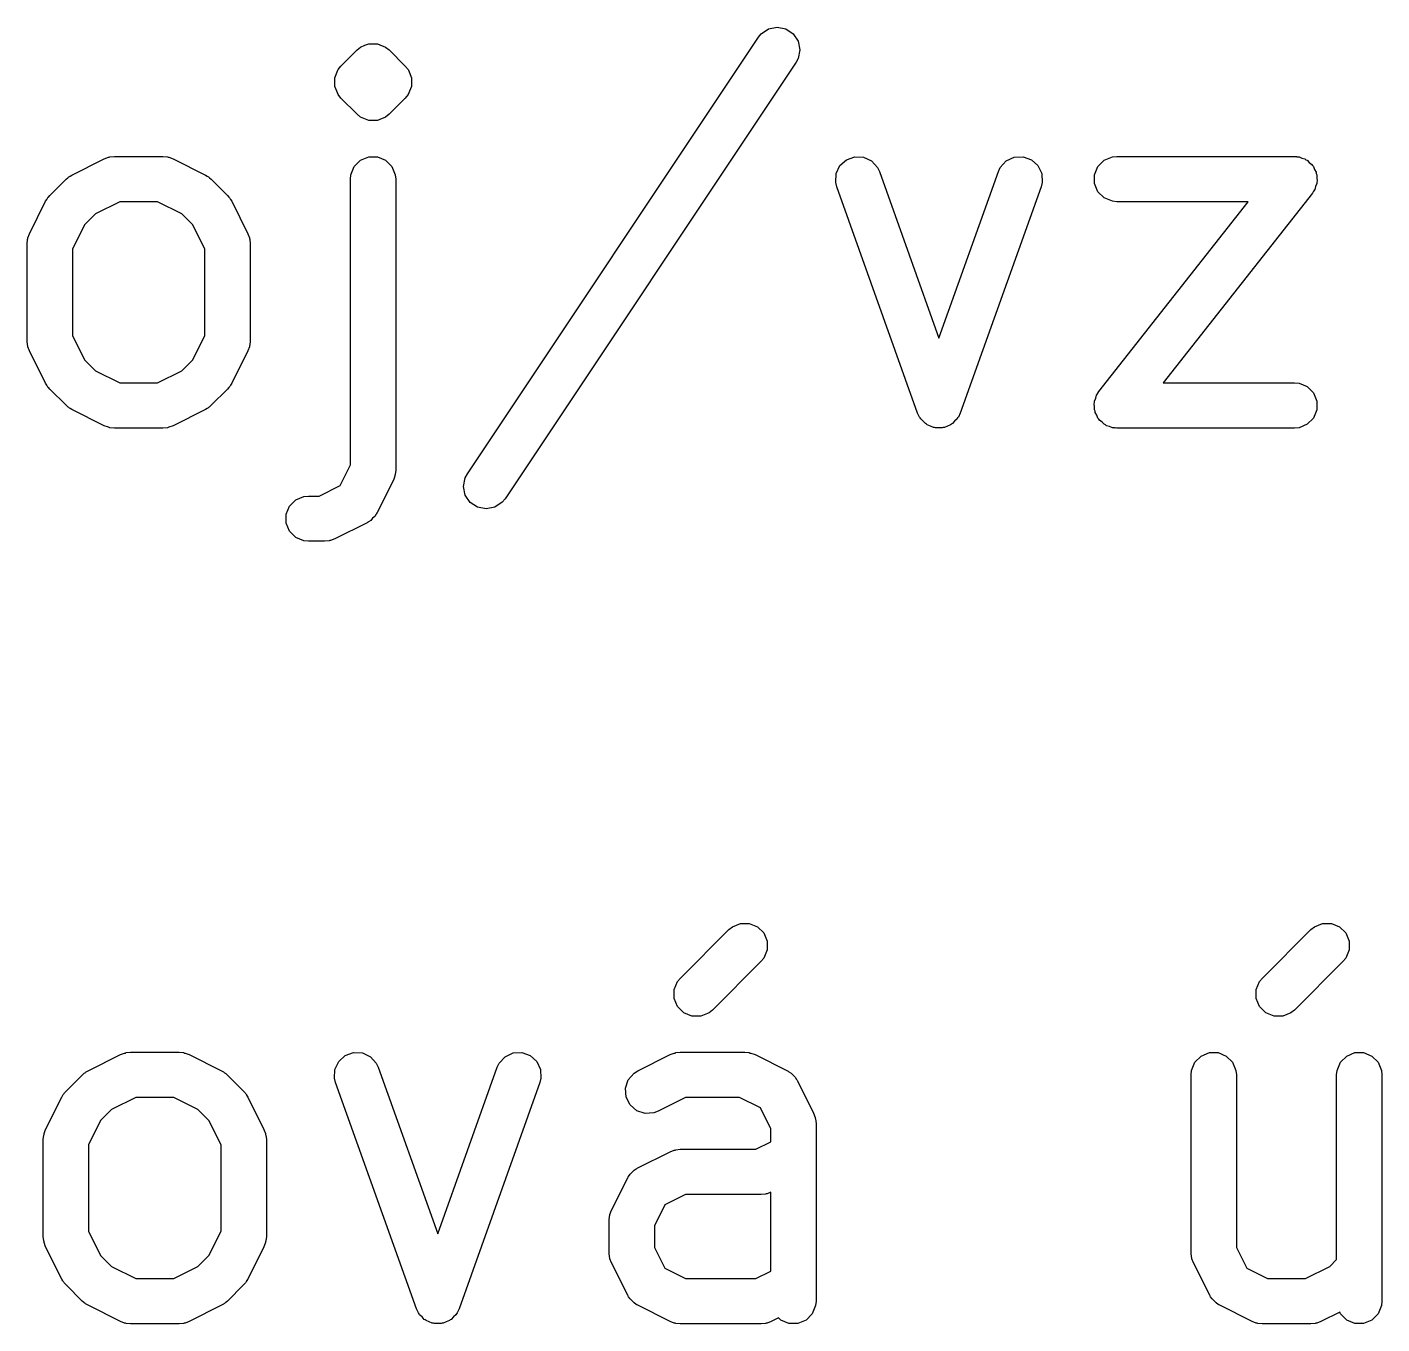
# Model space of a CAD drawing. Header units: inches. Extents: x -2.6 to 7.6, y 0.3 to 5.2.
# Drawn here: x 3.5848 to 3.8204, y 4.4488 to 4.6743 of the extents above; entities that cross this region are included whole.
import ezdxf

# ---------------------------------------------------------------- set-up
doc = ezdxf.new("R2010")
doc.units = ezdxf.units.IN
doc.header["$MEASUREMENT"] = 0
doc.layers.add('BLACK', color=250, linetype='CONTINUOUS')

msp = doc.modelspace()

# ---------------------------------------------------------------- linework, layer by layer
at = {"layer": 'BLACK', "linetype": 'CONTINUOUS'}
for p, q in [((3.71198, 4.67259), (3.71247, 4.67319)), ((3.71247, 4.67319), (3.71375, 4.67405)), ((3.71375, 4.67405), (3.71525, 4.67435)), ((3.71525, 4.67435), (3.71676, 4.67405)), ((3.71676, 4.67405), (3.71804, 4.6732)), ((3.71804, 4.6732), (3.71889, 4.67192)), ((3.64217, 4.67038), (3.64277, 4.67087)), ((3.64277, 4.67087), (3.64351, 4.67118)), ((3.64351, 4.67118), (3.64419, 4.67146)), ((3.64419, 4.67146), (3.64572, 4.67146)), ((3.64572, 4.67146), (3.64614, 4.67129)), ((3.64614, 4.67129), (3.64714, 4.67087)), ((3.64714, 4.67087), (3.64714, 4.67087)), ((3.64714, 4.67087), (3.64774, 4.67038)), ((3.66136, 4.59667), (3.71198, 4.67259)), ((3.71889, 4.67192), (3.7192, 4.67041)), ((3.63936, 4.66757), (3.64217, 4.67038)), ((3.64774, 4.67038), (3.65055, 4.66757)), ((3.7189, 4.66891), (3.71853, 4.66823)), ((3.7192, 4.67041), (3.7189, 4.66891)), ((3.63828, 4.66555), (3.63881, 4.66683)), ((3.63881, 4.66683), (3.63887, 4.66697)), ((3.63887, 4.66697), (3.63936, 4.66757)), ((3.65055, 4.66757), (3.65104, 4.66697)), ((3.65104, 4.66697), (3.65104, 4.66697)), ((3.65104, 4.66697), (3.6511, 4.66683)), ((3.6511, 4.66683), (3.65163, 4.66555)), ((3.71853, 4.66823), (3.66792, 4.5923)), ((3.63828, 4.66402), (3.63828, 4.66555)), ((3.63863, 4.66319), (3.63828, 4.66402)), ((3.65163, 4.66402), (3.65128, 4.66319)), ((3.65163, 4.66555), (3.65163, 4.66402)), ((3.63887, 4.6626), (3.63863, 4.66319)), ((3.63936, 4.662), (3.63887, 4.6626)), ((3.63887, 4.6626), (3.63887, 4.6626)), ((3.64217, 4.65919), (3.63936, 4.662)), ((3.65055, 4.662), (3.64774, 4.65919)), ((3.65104, 4.6626), (3.65055, 4.662)), ((3.65128, 4.66319), (3.65104, 4.6626)), ((3.64277, 4.6587), (3.64217, 4.65919)), ((3.64774, 4.65919), (3.64714, 4.6587)), ((3.64336, 4.65846), (3.64277, 4.6587)), ((3.64419, 4.65811), (3.64336, 4.65846)), ((3.64572, 4.65811), (3.64419, 4.65811)), ((3.64614, 4.65828), (3.64572, 4.65811)), ((3.64572, 4.65811), (3.64572, 4.65811)), ((3.64714, 4.6587), (3.64614, 4.65828)), ((3.59258, 4.64862), (3.5982, 4.65143)), ((3.5982, 4.65143), (3.59892, 4.65171)), ((3.59892, 4.65171), (3.59906, 4.65172)), ((3.59906, 4.65172), (3.59919, 4.65177)), ((3.59919, 4.65177), (3.59996, 4.65185)), ((3.59996, 4.65185), (3.6084, 4.65185)), ((3.6084, 4.65185), (3.60917, 4.65177)), ((3.60917, 4.65177), (3.6093, 4.65172)), ((3.6093, 4.65172), (3.60944, 4.65171)), ((3.60944, 4.65171), (3.61016, 4.65143)), ((3.61016, 4.65143), (3.61578, 4.64862)), ((3.64109, 4.64868), (3.64168, 4.6501)), ((3.64168, 4.6501), (3.64277, 4.65119)), ((3.64277, 4.65119), (3.64419, 4.65177)), ((3.64419, 4.65177), (3.64572, 4.65177)), ((3.64572, 4.65177), (3.64714, 4.65119)), ((3.64714, 4.65119), (3.64823, 4.6501)), ((3.64823, 4.6501), (3.64882, 4.64868)), ((3.7255, 4.64887), (3.72616, 4.65026)), ((3.72616, 4.65026), (3.7273, 4.65129)), ((3.7273, 4.65129), (3.72874, 4.65181)), ((3.72874, 4.65181), (3.73028, 4.65173)), ((3.73028, 4.65173), (3.73167, 4.65107)), ((3.73167, 4.65107), (3.7327, 4.64993)), ((3.7327, 4.64993), (3.73303, 4.64924)), ((3.75373, 4.64924), (3.75406, 4.64993)), ((3.75406, 4.64993), (3.75509, 4.65107)), ((3.75509, 4.65107), (3.75648, 4.65173)), ((3.75648, 4.65173), (3.75802, 4.65181)), ((3.75802, 4.65181), (3.75946, 4.65129)), ((3.75946, 4.65129), (3.7606, 4.65026)), ((3.7606, 4.65026), (3.76126, 4.64887)), ((3.77045, 4.64868), (3.77104, 4.6501)), ((3.77104, 4.6501), (3.77213, 4.65119)), ((3.77213, 4.65119), (3.77355, 4.65177)), ((3.77355, 4.65177), (3.77431, 4.65185)), ((3.77431, 4.65185), (3.80525, 4.65185)), ((3.80525, 4.65185), (3.80547, 4.65183)), ((3.80547, 4.65183), (3.80555, 4.65184)), ((3.80555, 4.65184), (3.80565, 4.65181)), ((3.80565, 4.65181), (3.80602, 4.65177)), ((3.80602, 4.65177), (3.80651, 4.65157)), ((3.80651, 4.65157), (3.80703, 4.65142)), ((3.80703, 4.65142), (3.80722, 4.65128)), ((3.80722, 4.65128), (3.80744, 4.65119)), ((3.80744, 4.65119), (3.80781, 4.65081)), ((3.80781, 4.65081), (3.80824, 4.65047)), ((3.80824, 4.65047), (3.80835, 4.65027)), ((3.80835, 4.65027), (3.80852, 4.6501)), ((3.80852, 4.6501), (3.80873, 4.6496)), ((3.80873, 4.6496), (3.80899, 4.64913)), ((3.58874, 4.64507), (3.59155, 4.64788)), ((3.59155, 4.64788), (3.59185, 4.64813)), ((3.59185, 4.64813), (3.59192, 4.64821)), ((3.59192, 4.64821), (3.59204, 4.64828)), ((3.59204, 4.64828), (3.59215, 4.64837)), ((3.59215, 4.64837), (3.59225, 4.64841)), ((3.59225, 4.64841), (3.59258, 4.64862)), ((3.61578, 4.64862), (3.61611, 4.64841)), ((3.61611, 4.64841), (3.61621, 4.64837)), ((3.61621, 4.64837), (3.61632, 4.64828)), ((3.61632, 4.64828), (3.61644, 4.64821)), ((3.61644, 4.64821), (3.6165, 4.64813)), ((3.6165, 4.64813), (3.61681, 4.64788)), ((3.61681, 4.64788), (3.61962, 4.64507)), ((3.64102, 4.64791), (3.64109, 4.64868)), ((3.64102, 4.59822), (3.64102, 4.64791)), ((3.64882, 4.64868), (3.64889, 4.64791)), ((3.64889, 4.64791), (3.64889, 4.59729)), ((3.72542, 4.64734), (3.7255, 4.64887)), ((3.72561, 4.64659), (3.72542, 4.64734)), ((3.73303, 4.64924), (3.74338, 4.62025)), ((3.74338, 4.62025), (3.75373, 4.64924)), ((3.76134, 4.64734), (3.76115, 4.64659)), ((3.76126, 4.64887), (3.76134, 4.64734)), ((3.77045, 4.64714), (3.77045, 4.64868)), ((3.80899, 4.64913), (3.80902, 4.6489)), ((3.80902, 4.6489), (3.80911, 4.64868)), ((3.80911, 4.64868), (3.80911, 4.64814)), ((3.80911, 4.64814), (3.80917, 4.64761)), ((3.80917, 4.64761), (3.80911, 4.64738)), ((3.80911, 4.64738), (3.80911, 4.64714)), ((3.58849, 4.64477), (3.58874, 4.64507)), ((3.61962, 4.64507), (3.61987, 4.64477)), ((3.73967, 4.60722), (3.72561, 4.64659)), ((3.76115, 4.64659), (3.74709, 4.60722)), ((3.77104, 4.64572), (3.77045, 4.64714)), ((3.77213, 4.64464), (3.77104, 4.64572)), ((3.80834, 4.64548), (3.78241, 4.61248)), ((3.80846, 4.64567), (3.80834, 4.64548)), ((3.80852, 4.64572), (3.80846, 4.64567)), ((3.80856, 4.64582), (3.80852, 4.64572)), ((3.80876, 4.64613), (3.80856, 4.64582)), ((3.8089, 4.64665), (3.80876, 4.64613)), ((3.80911, 4.64714), (3.8089, 4.64665)), ((3.58519, 4.63842), (3.588, 4.64405)), ((3.588, 4.64405), (3.58821, 4.64438)), ((3.58821, 4.64438), (3.58825, 4.64448)), ((3.58825, 4.64448), (3.58834, 4.64458)), ((3.58834, 4.64458), (3.58841, 4.6447)), ((3.58841, 4.6447), (3.58849, 4.64477)), ((3.60089, 4.64398), (3.59667, 4.64186)), ((3.60747, 4.64398), (3.60089, 4.64398)), ((3.61169, 4.64186), (3.60747, 4.64398)), ((3.61987, 4.64477), (3.61994, 4.6447)), ((3.61994, 4.6447), (3.62002, 4.64458)), ((3.62002, 4.64458), (3.62011, 4.64448)), ((3.62011, 4.64448), (3.62015, 4.64438)), ((3.62015, 4.64438), (3.62036, 4.64405)), ((3.62036, 4.64405), (3.62317, 4.63842)), ((3.77122, 4.61097), (3.79715, 4.64398)), ((3.77355, 4.64405), (3.77213, 4.64464)), ((3.77431, 4.64398), (3.77355, 4.64405)), ((3.79715, 4.64398), (3.77431, 4.64398)), ((3.59667, 4.64186), (3.59476, 4.63996)), ((3.6136, 4.63996), (3.61169, 4.64186)), ((3.58492, 4.6377), (3.58519, 4.63842)), ((3.59476, 4.63996), (3.59265, 4.63573)), ((3.61571, 4.63573), (3.6136, 4.63996)), ((3.62317, 4.63842), (3.62344, 4.6377)), ((3.58478, 4.63666), (3.58485, 4.63743)), ((3.58478, 4.61979), (3.58478, 4.63666)), ((3.58485, 4.63743), (3.58491, 4.63756)), ((3.58491, 4.63756), (3.58492, 4.6377)), ((3.59265, 4.63573), (3.59265, 4.62072)), ((3.61571, 4.62072), (3.61571, 4.63573)), ((3.62344, 4.6377), (3.62345, 4.63756)), ((3.62345, 4.63756), (3.62351, 4.63743)), ((3.62351, 4.63743), (3.62358, 4.63666)), ((3.62358, 4.63666), (3.62358, 4.61979)), ((3.58485, 4.61902), (3.58478, 4.61979)), ((3.58491, 4.61889), (3.58485, 4.61902)), ((3.59265, 4.62072), (3.59476, 4.6165)), ((3.6136, 4.6165), (3.61571, 4.62072)), ((3.62351, 4.61902), (3.62345, 4.61889)), ((3.62358, 4.61979), (3.62351, 4.61902)), ((3.58492, 4.61875), (3.58491, 4.61889)), ((3.58519, 4.61803), (3.58492, 4.61875)), ((3.588, 4.61241), (3.58519, 4.61803)), ((3.62317, 4.61803), (3.62036, 4.61241)), ((3.62344, 4.61875), (3.62317, 4.61803)), ((3.62345, 4.61889), (3.62344, 4.61875)), ((3.59476, 4.6165), (3.59667, 4.61459)), ((3.59667, 4.61459), (3.60089, 4.61248)), ((3.60747, 4.61248), (3.61169, 4.61459)), ((3.61169, 4.61459), (3.6136, 4.6165)), ((3.58821, 4.61208), (3.588, 4.61241)), ((3.58825, 4.61198), (3.58821, 4.61208)), ((3.58834, 4.61187), (3.58825, 4.61198)), ((3.58841, 4.61175), (3.58834, 4.61187)), ((3.60089, 4.61248), (3.60747, 4.61248)), ((3.62002, 4.61187), (3.61994, 4.61175)), ((3.62011, 4.61198), (3.62002, 4.61187)), ((3.62015, 4.61208), (3.62011, 4.61198)), ((3.62036, 4.61241), (3.62015, 4.61208)), ((3.78241, 4.61248), (3.80525, 4.61248)), ((3.80525, 4.61248), (3.80602, 4.6124)), ((3.80602, 4.6124), (3.80744, 4.61182)), ((3.58849, 4.61168), (3.58841, 4.61175)), ((3.58874, 4.61138), (3.58849, 4.61168)), ((3.59155, 4.60857), (3.58874, 4.61138)), ((3.61962, 4.61138), (3.61681, 4.60857)), ((3.61987, 4.61168), (3.61962, 4.61138)), ((3.61994, 4.61175), (3.61987, 4.61168)), ((3.77045, 4.60931), (3.77066, 4.60981)), ((3.77066, 4.60981), (3.7708, 4.61032)), ((3.7708, 4.61032), (3.771, 4.61063)), ((3.771, 4.61063), (3.77104, 4.61073)), ((3.77104, 4.61073), (3.7711, 4.61079)), ((3.7711, 4.61079), (3.77122, 4.61097)), ((3.80744, 4.61182), (3.80852, 4.61073)), ((3.80852, 4.61073), (3.80911, 4.60931)), ((3.59185, 4.60832), (3.59155, 4.60857)), ((3.59192, 4.60824), (3.59185, 4.60832)), ((3.59204, 4.60817), (3.59192, 4.60824)), ((3.59215, 4.60808), (3.59204, 4.60817)), ((3.59225, 4.60804), (3.59215, 4.60808)), ((3.59258, 4.60783), (3.59225, 4.60804)), ((3.5982, 4.60502), (3.59258, 4.60783)), ((3.61578, 4.60783), (3.61016, 4.60502)), ((3.61611, 4.60804), (3.61578, 4.60783)), ((3.61621, 4.60808), (3.61611, 4.60804)), ((3.61632, 4.60817), (3.61621, 4.60808)), ((3.61644, 4.60824), (3.61632, 4.60817)), ((3.6165, 4.60832), (3.61644, 4.60824)), ((3.61681, 4.60857), (3.6165, 4.60832)), ((3.74, 4.60652), (3.73967, 4.60722)), ((3.74709, 4.60722), (3.74676, 4.60652)), ((3.77039, 4.60884), (3.77045, 4.60907)), ((3.77045, 4.60831), (3.77039, 4.60884)), ((3.77045, 4.60907), (3.77045, 4.60931)), ((3.77045, 4.60777), (3.77045, 4.60831)), ((3.77054, 4.60756), (3.77045, 4.60777)), ((3.77057, 4.60732), (3.77054, 4.60756)), ((3.77084, 4.60685), (3.77057, 4.60732)), ((3.80911, 4.60777), (3.80852, 4.60635)), ((3.80911, 4.60931), (3.80911, 4.60777)), ((3.59892, 4.60475), (3.5982, 4.60502)), ((3.61016, 4.60502), (3.60944, 4.60475)), ((3.74014, 4.60637), (3.74, 4.60652)), ((3.74022, 4.6062), (3.74014, 4.60637)), ((3.74065, 4.60581), (3.74022, 4.6062)), ((3.74103, 4.60538), (3.74065, 4.60581)), ((3.74121, 4.6053), (3.74103, 4.60538)), ((3.74136, 4.60516), (3.74121, 4.6053)), ((3.7419, 4.60497), (3.74136, 4.60516)), ((3.74242, 4.60472), (3.7419, 4.60497)), ((3.74486, 4.60497), (3.74434, 4.60472)), ((3.7454, 4.60516), (3.74486, 4.60497)), ((3.74555, 4.6053), (3.7454, 4.60516)), ((3.74573, 4.60538), (3.74555, 4.6053)), ((3.74611, 4.60581), (3.74573, 4.60538)), ((3.74654, 4.6062), (3.74611, 4.60581)), ((3.74663, 4.60637), (3.74654, 4.6062)), ((3.74676, 4.60652), (3.74663, 4.60637)), ((3.77104, 4.60635), (3.77084, 4.60685)), ((3.77121, 4.60619), (3.77104, 4.60635)), ((3.77132, 4.60598), (3.77121, 4.60619)), ((3.77175, 4.60565), (3.77132, 4.60598)), ((3.77213, 4.60527), (3.77175, 4.60565)), ((3.77235, 4.60518), (3.77213, 4.60527)), ((3.77253, 4.60503), (3.77235, 4.60518)), ((3.77305, 4.60489), (3.77253, 4.60503)), ((3.77355, 4.60468), (3.77305, 4.60489)), ((3.80744, 4.60527), (3.80602, 4.60468)), ((3.80852, 4.60635), (3.80744, 4.60527)), ((3.59906, 4.60473), (3.59892, 4.60475)), ((3.59919, 4.60468), (3.59906, 4.60473)), ((3.59996, 4.60461), (3.59919, 4.60468)), ((3.6084, 4.60461), (3.59996, 4.60461)), ((3.60917, 4.60468), (3.6084, 4.60461)), ((3.6093, 4.60473), (3.60917, 4.60468)), ((3.60944, 4.60475), (3.6093, 4.60473)), ((3.74262, 4.60471), (3.74242, 4.60472)), ((3.74281, 4.60465), (3.74262, 4.60471)), ((3.74338, 4.60468), (3.74281, 4.60465)), ((3.74396, 4.60465), (3.74338, 4.60468)), ((3.74414, 4.60471), (3.74396, 4.60465)), ((3.74434, 4.60472), (3.74414, 4.60471)), ((3.77391, 4.60464), (3.77355, 4.60468)), ((3.77401, 4.60462), (3.77391, 4.60464)), ((3.77409, 4.60463), (3.77401, 4.60462)), ((3.77431, 4.60461), (3.77409, 4.60463)), ((3.80525, 4.60461), (3.77431, 4.60461)), ((3.80602, 4.60468), (3.80525, 4.60461)), ((3.63921, 4.5946), (3.64102, 4.59822)), ((3.64848, 4.59553), (3.64566, 4.58991)), ((3.64875, 4.59625), (3.64848, 4.59553)), ((3.64876, 4.59639), (3.64875, 4.59625)), ((3.64882, 4.59653), (3.64876, 4.59639)), ((3.64889, 4.59729), (3.64882, 4.59653)), ((3.6607, 4.59448), (3.661, 4.59598)), ((3.661, 4.59598), (3.66136, 4.59667)), ((3.63559, 4.59279), (3.63921, 4.5946)), ((3.661, 4.59297), (3.6607, 4.59448)), ((3.62985, 4.58963), (3.63043, 4.59104)), ((3.63043, 4.59104), (3.63152, 4.59213)), ((3.63152, 4.59213), (3.63294, 4.59272)), ((3.63294, 4.59272), (3.63371, 4.59279)), ((3.63371, 4.59279), (3.63559, 4.59279)), ((3.66186, 4.59169), (3.661, 4.59297)), ((3.66314, 4.59084), (3.66186, 4.59169)), ((3.66464, 4.59054), (3.66314, 4.59084)), ((3.66615, 4.59085), (3.66464, 4.59054)), ((3.66743, 4.5917), (3.66615, 4.59085)), ((3.66792, 4.5923), (3.66743, 4.5917)), ((3.62985, 4.58809), (3.62985, 4.58963)), ((3.64417, 4.58831), (3.64409, 4.58825)), ((3.64456, 4.58856), (3.64417, 4.58831)), ((3.64488, 4.58893), (3.64456, 4.58856)), ((3.64525, 4.58926), (3.64488, 4.58893)), ((3.6455, 4.58964), (3.64525, 4.58926)), ((3.64556, 4.58972), (3.6455, 4.58964)), ((3.64558, 4.58978), (3.64556, 4.58972)), ((3.64566, 4.58991), (3.64558, 4.58978)), ((3.63043, 4.58667), (3.62985, 4.58809)), ((3.63152, 4.58558), (3.63043, 4.58667)), ((3.6439, 4.58815), (3.63828, 4.58534)), ((3.64403, 4.58823), (3.6439, 4.58815)), ((3.64409, 4.58825), (3.64403, 4.58823)), ((3.63294, 4.585), (3.63152, 4.58558)), ((3.63371, 4.58492), (3.63294, 4.585)), ((3.63652, 4.58492), (3.63371, 4.58492)), ((3.63729, 4.585), (3.63652, 4.58492)), ((3.63742, 4.58505), (3.63729, 4.585)), ((3.63756, 4.58506), (3.63742, 4.58505)), ((3.63828, 4.58534), (3.63756, 4.58506)), ((3.70685, 4.51741), (3.70745, 4.5179)), ((3.70745, 4.5179), (3.70887, 4.51848)), ((3.70887, 4.51848), (3.7104, 4.51848)), ((3.7104, 4.51848), (3.71182, 4.5179)), ((3.71182, 4.5179), (3.71291, 4.51681)), ((3.80809, 4.51741), (3.80868, 4.5179)), ((3.80868, 4.5179), (3.8101, 4.51848)), ((3.8101, 4.51848), (3.81164, 4.51848)), ((3.81164, 4.51848), (3.81306, 4.5179)), ((3.81306, 4.5179), (3.81415, 4.51681)), ((3.69841, 4.50897), (3.70685, 4.51741)), ((3.71291, 4.51681), (3.7135, 4.51539)), ((3.7135, 4.51539), (3.7135, 4.51385)), ((3.79965, 4.50897), (3.80809, 4.51741)), ((3.81415, 4.51681), (3.81473, 4.51539)), ((3.81473, 4.51539), (3.81473, 4.51385)), ((3.7135, 4.51385), (3.71291, 4.51243)), ((3.81473, 4.51385), (3.81415, 4.51243)), ((3.71242, 4.51184), (3.70398, 4.5034)), ((3.71291, 4.51243), (3.71242, 4.51184)), ((3.81366, 4.51184), (3.80522, 4.5034)), ((3.81415, 4.51243), (3.81366, 4.51184)), ((3.69734, 4.50695), (3.69792, 4.50837)), ((3.69792, 4.50837), (3.69841, 4.50897)), ((3.79857, 4.50695), (3.79916, 4.50837)), ((3.79916, 4.50837), (3.79965, 4.50897)), ((3.69734, 4.50542), (3.69734, 4.50695)), ((3.79857, 4.50542), (3.79857, 4.50695)), ((3.69792, 4.504), (3.69734, 4.50542)), ((3.69901, 4.50291), (3.69792, 4.504)), ((3.79916, 4.504), (3.79857, 4.50542)), ((3.80025, 4.50291), (3.79916, 4.504)), ((3.70043, 4.50232), (3.69901, 4.50291)), ((3.70197, 4.50232), (3.70043, 4.50232)), ((3.70339, 4.50291), (3.70197, 4.50232)), ((3.70398, 4.5034), (3.70339, 4.50291)), ((3.80167, 4.50232), (3.80025, 4.50291)), ((3.8032, 4.50232), (3.80167, 4.50232)), ((3.80462, 4.50291), (3.8032, 4.50232)), ((3.80522, 4.5034), (3.80462, 4.50291)), ((3.59539, 4.49283), (3.60101, 4.49565)), ((3.60101, 4.49565), (3.60173, 4.49592)), ((3.60173, 4.49592), (3.60187, 4.49593)), ((3.60187, 4.49593), (3.602, 4.49599)), ((3.602, 4.49599), (3.60277, 4.49606)), ((3.60277, 4.49606), (3.61121, 4.49606)), ((3.61121, 4.49606), (3.61198, 4.49599)), ((3.61198, 4.49599), (3.61211, 4.49593)), ((3.61211, 4.49593), (3.61225, 4.49592)), ((3.61225, 4.49592), (3.61297, 4.49565)), ((3.61297, 4.49565), (3.61859, 4.49283)), ((3.63832, 4.49308), (3.63898, 4.49447)), ((3.63898, 4.49447), (3.64012, 4.4955)), ((3.64012, 4.4955), (3.64157, 4.49602)), ((3.64157, 4.49602), (3.6431, 4.49594)), ((3.6431, 4.49594), (3.64449, 4.49529)), ((3.64449, 4.49529), (3.64552, 4.49415)), ((3.64552, 4.49415), (3.64585, 4.49345)), ((3.66656, 4.49345), (3.66689, 4.49415)), ((3.66689, 4.49415), (3.66792, 4.49529)), ((3.66792, 4.49529), (3.66931, 4.49594)), ((3.66931, 4.49594), (3.67084, 4.49602)), ((3.67084, 4.49602), (3.67229, 4.4955)), ((3.67229, 4.4955), (3.67343, 4.49447)), ((3.67343, 4.49447), (3.67408, 4.49308)), ((3.691, 4.49283), (3.69663, 4.49565)), ((3.69663, 4.49565), (3.69735, 4.49592)), ((3.69735, 4.49592), (3.69749, 4.49593)), ((3.69749, 4.49593), (3.69762, 4.49599)), ((3.69762, 4.49599), (3.69839, 4.49606)), ((3.69839, 4.49606), (3.70963, 4.49606)), ((3.70963, 4.49606), (3.7104, 4.49599)), ((3.7104, 4.49599), (3.71053, 4.49593)), ((3.71053, 4.49593), (3.71067, 4.49592)), ((3.71067, 4.49592), (3.7114, 4.49565)), ((3.7114, 4.49565), (3.71702, 4.49283)), ((3.78733, 4.49289), (3.78791, 4.49431)), ((3.78791, 4.49431), (3.789, 4.4954)), ((3.789, 4.4954), (3.79042, 4.49599)), ((3.79042, 4.49599), (3.79195, 4.49599)), ((3.79195, 4.49599), (3.79337, 4.4954)), ((3.79337, 4.4954), (3.79446, 4.49431)), ((3.79446, 4.49431), (3.79505, 4.49289)), ((3.81263, 4.49289), (3.81322, 4.49431)), ((3.81322, 4.49431), (3.81431, 4.4954)), ((3.81431, 4.4954), (3.81573, 4.49599)), ((3.81573, 4.49599), (3.81726, 4.49599)), ((3.81726, 4.49599), (3.81868, 4.4954)), ((3.81868, 4.4954), (3.81977, 4.49431)), ((3.81977, 4.49431), (3.82036, 4.49289)), ((3.59155, 4.48928), (3.59436, 4.4921)), ((3.59436, 4.4921), (3.59467, 4.49234)), ((3.59467, 4.49234), (3.59473, 4.49242)), ((3.59473, 4.49242), (3.59485, 4.4925)), ((3.59485, 4.4925), (3.59496, 4.49259)), ((3.59496, 4.49259), (3.59506, 4.49263)), ((3.59506, 4.49263), (3.59539, 4.49283)), ((3.61859, 4.49283), (3.61892, 4.49263)), ((3.61892, 4.49263), (3.61902, 4.49259)), ((3.61902, 4.49259), (3.61913, 4.4925)), ((3.61913, 4.4925), (3.61925, 4.49242)), ((3.61925, 4.49242), (3.61932, 4.49234)), ((3.61932, 4.49234), (3.61962, 4.4921)), ((3.61962, 4.4921), (3.62243, 4.48928)), ((3.63825, 4.49155), (3.63832, 4.49308)), ((3.64585, 4.49345), (3.6562, 4.46446)), ((3.6562, 4.46446), (3.66656, 4.49345)), ((3.67408, 4.49308), (3.67416, 4.49155)), ((3.68934, 4.49126), (3.69035, 4.49242)), ((3.69035, 4.49242), (3.691, 4.49283)), ((3.71702, 4.49283), (3.71715, 4.49275)), ((3.71715, 4.49275), (3.71721, 4.49273)), ((3.71721, 4.49273), (3.71728, 4.49267)), ((3.71728, 4.49267), (3.71767, 4.49242)), ((3.71767, 4.49242), (3.718, 4.49205)), ((3.718, 4.49205), (3.71837, 4.49173)), ((3.71837, 4.49173), (3.71861, 4.49134)), ((3.78725, 4.49212), (3.78733, 4.49289)), ((3.78725, 4.46119), (3.78725, 4.49212)), ((3.79505, 4.49289), (3.79512, 4.49212)), ((3.79512, 4.49212), (3.79512, 4.46212)), ((3.81256, 4.49212), (3.81263, 4.49289)), ((3.81256, 4.46001), (3.81256, 4.49212)), ((3.82036, 4.49289), (3.82043, 4.49212)), ((3.82043, 4.49212), (3.82043, 4.45275)), ((3.63844, 4.4908), (3.63825, 4.49155)), ((3.6525, 4.45143), (3.63844, 4.4908)), ((3.67397, 4.4908), (3.65991, 4.45143)), ((3.67416, 4.49155), (3.67397, 4.4908)), ((3.68886, 4.48981), (3.68934, 4.49126)), ((3.68896, 4.48827), (3.68886, 4.48981)), ((3.71861, 4.49134), (3.71868, 4.49126)), ((3.71868, 4.49126), (3.7187, 4.4912)), ((3.7187, 4.4912), (3.71878, 4.49107)), ((3.71878, 4.49107), (3.72159, 4.48545)), ((3.588, 4.48264), (3.59082, 4.48826)), ((3.59082, 4.48826), (3.59102, 4.48859)), ((3.59102, 4.48859), (3.59106, 4.48869)), ((3.59106, 4.48869), (3.59115, 4.4888)), ((3.59115, 4.4888), (3.59123, 4.48891)), ((3.59123, 4.48891), (3.5913, 4.48898)), ((3.5913, 4.48898), (3.59155, 4.48928)), ((3.6037, 4.48819), (3.59948, 4.48608)), ((3.61028, 4.48819), (3.6037, 4.48819)), ((3.6145, 4.48608), (3.61028, 4.48819)), ((3.62243, 4.48928), (3.62268, 4.48898)), ((3.62268, 4.48898), (3.62276, 4.48891)), ((3.62276, 4.48891), (3.62283, 4.4888)), ((3.62283, 4.4888), (3.62292, 4.48869)), ((3.62292, 4.48869), (3.62296, 4.48859)), ((3.62296, 4.48859), (3.62317, 4.48826)), ((3.62317, 4.48826), (3.62598, 4.48264)), ((3.68965, 4.4869), (3.68896, 4.48827)), ((3.69932, 4.48819), (3.69452, 4.48579)), ((3.70871, 4.48819), (3.69932, 4.48819)), ((3.71232, 4.48638), (3.70871, 4.48819)), ((3.59948, 4.48608), (3.59757, 4.48417)), ((3.61641, 4.48417), (3.6145, 4.48608)), ((3.69081, 4.48589), (3.68965, 4.4869)), ((3.69227, 4.48541), (3.69081, 4.48589)), ((3.6938, 4.48552), (3.69227, 4.48541)), ((3.69452, 4.48579), (3.6938, 4.48552)), ((3.71413, 4.48276), (3.71232, 4.48638)), ((3.72159, 4.48545), (3.72187, 4.48473)), ((3.72187, 4.48473), (3.72188, 4.48459)), ((3.72188, 4.48459), (3.72193, 4.48446)), ((3.58773, 4.48192), (3.588, 4.48264)), ((3.59757, 4.48417), (3.59546, 4.47995)), ((3.61852, 4.47995), (3.61641, 4.48417)), ((3.62598, 4.48264), (3.62626, 4.48192)), ((3.71413, 4.4805), (3.71413, 4.48276)), ((3.72193, 4.48446), (3.72201, 4.48369)), ((3.72201, 4.48369), (3.72201, 4.45275)), ((3.58759, 4.48088), (3.58766, 4.48164)), ((3.58759, 4.464), (3.58759, 4.48088)), ((3.58766, 4.48164), (3.58772, 4.48178)), ((3.58772, 4.48178), (3.58773, 4.48192)), ((3.59546, 4.47995), (3.59546, 4.46493)), ((3.61852, 4.46493), (3.61852, 4.47995)), ((3.62626, 4.48192), (3.62627, 4.48178)), ((3.62627, 4.48178), (3.62632, 4.48164)), ((3.62632, 4.48164), (3.6264, 4.48088)), ((3.6264, 4.48088), (3.6264, 4.464)), ((3.71152, 4.47919), (3.71413, 4.4805)), ((3.691, 4.47596), (3.69663, 4.47877)), ((3.69663, 4.47877), (3.69735, 4.47905)), ((3.69735, 4.47905), (3.69749, 4.47906)), ((3.69749, 4.47906), (3.69762, 4.47911)), ((3.69762, 4.47911), (3.69839, 4.47919)), ((3.69839, 4.47919), (3.71152, 4.47919)), ((3.68965, 4.47485), (3.69002, 4.47518)), ((3.69002, 4.47518), (3.69035, 4.47555)), ((3.69035, 4.47555), (3.69074, 4.47579)), ((3.69074, 4.47579), (3.69081, 4.47586)), ((3.69081, 4.47586), (3.69087, 4.47588)), ((3.69087, 4.47588), (3.691, 4.47596)), ((3.68643, 4.46858), (3.68924, 4.4742)), ((3.68924, 4.4742), (3.68932, 4.47433)), ((3.68932, 4.47433), (3.68934, 4.47439)), ((3.68934, 4.47439), (3.68941, 4.47447)), ((3.68941, 4.47447), (3.68965, 4.47485)), ((3.69932, 4.47131), (3.6957, 4.46951)), ((3.71245, 4.47131), (3.69932, 4.47131)), ((3.71321, 4.47139), (3.71245, 4.47131)), ((3.71335, 4.47144), (3.71321, 4.47139)), ((3.71349, 4.47145), (3.71335, 4.47144)), ((3.71413, 4.4717), (3.71349, 4.47145)), ((3.71413, 4.458), (3.71413, 4.4717)), ((3.68615, 4.46786), (3.68643, 4.46858)), ((3.6957, 4.46951), (3.69389, 4.46589)), ((3.68601, 4.46682), (3.68609, 4.46758)), ((3.68601, 4.46119), (3.68601, 4.46682)), ((3.68609, 4.46758), (3.68614, 4.46771)), ((3.68614, 4.46771), (3.68615, 4.46786)), ((3.69389, 4.46589), (3.69389, 4.46212)), ((3.58766, 4.46324), (3.58759, 4.464)), ((3.59546, 4.46493), (3.59757, 4.46071)), ((3.61641, 4.46071), (3.61852, 4.46493)), ((3.6264, 4.464), (3.62632, 4.46324)), ((3.58772, 4.4631), (3.58766, 4.46324)), ((3.58773, 4.46296), (3.58772, 4.4631)), ((3.588, 4.46224), (3.58773, 4.46296)), ((3.59082, 4.45662), (3.588, 4.46224)), ((3.62598, 4.46224), (3.62317, 4.45662)), ((3.62626, 4.46296), (3.62598, 4.46224)), ((3.62627, 4.4631), (3.62626, 4.46296)), ((3.62632, 4.46324), (3.62627, 4.4631)), ((3.68609, 4.46042), (3.68601, 4.46119)), ((3.69389, 4.46212), (3.6957, 4.4585)), ((3.78733, 4.46042), (3.78725, 4.46119)), ((3.79512, 4.46212), (3.79693, 4.4585)), ((3.59757, 4.46071), (3.59948, 4.4588)), ((3.59948, 4.4588), (3.6037, 4.45669)), ((3.61028, 4.45669), (3.6145, 4.4588)), ((3.6145, 4.4588), (3.61641, 4.46071)), ((3.68614, 4.46029), (3.68609, 4.46042)), ((3.68615, 4.46015), (3.68614, 4.46029)), ((3.68643, 4.45943), (3.68615, 4.46015)), ((3.68924, 4.45381), (3.68643, 4.45943)), ((3.78738, 4.46029), (3.78733, 4.46042)), ((3.78739, 4.46015), (3.78738, 4.46029)), ((3.78767, 4.45943), (3.78739, 4.46015)), ((3.79048, 4.45381), (3.78767, 4.45943)), ((3.80713, 4.45669), (3.81135, 4.4588)), ((3.81135, 4.4588), (3.81256, 4.46001)), ((3.59102, 4.45629), (3.59082, 4.45662)), ((3.6037, 4.45669), (3.61028, 4.45669)), ((3.62317, 4.45662), (3.62296, 4.45629)), ((3.6957, 4.4585), (3.69932, 4.45669)), ((3.69932, 4.45669), (3.71152, 4.45669)), ((3.71152, 4.45669), (3.71413, 4.458)), ((3.79693, 4.4585), (3.80055, 4.45669)), ((3.80055, 4.45669), (3.80713, 4.45669)), ((3.59106, 4.45619), (3.59102, 4.45629)), ((3.59115, 4.45608), (3.59106, 4.45619)), ((3.59123, 4.45597), (3.59115, 4.45608)), ((3.5913, 4.4559), (3.59123, 4.45597)), ((3.59155, 4.4556), (3.5913, 4.4559)), ((3.59436, 4.45278), (3.59155, 4.4556)), ((3.62243, 4.4556), (3.61962, 4.45278)), ((3.62268, 4.4559), (3.62243, 4.4556)), ((3.62276, 4.45597), (3.62268, 4.4559)), ((3.62283, 4.45608), (3.62276, 4.45597)), ((3.62292, 4.45619), (3.62283, 4.45608)), ((3.62296, 4.45629), (3.62292, 4.45619)), ((3.59467, 4.45254), (3.59436, 4.45278)), ((3.59473, 4.45246), (3.59467, 4.45254)), ((3.59485, 4.45238), (3.59473, 4.45246)), ((3.59496, 4.45229), (3.59485, 4.45238)), ((3.59506, 4.45225), (3.59496, 4.45229)), ((3.59539, 4.45205), (3.59506, 4.45225)), ((3.60101, 4.44923), (3.59539, 4.45205)), ((3.61859, 4.45205), (3.61297, 4.44923)), ((3.61893, 4.45225), (3.61859, 4.45205)), ((3.61902, 4.45229), (3.61893, 4.45225)), ((3.61913, 4.45238), (3.61902, 4.45229)), ((3.61925, 4.45246), (3.61913, 4.45238)), ((3.61932, 4.45254), (3.61925, 4.45246)), ((3.61962, 4.45278), (3.61932, 4.45254)), ((3.68932, 4.45368), (3.68924, 4.45381)), ((3.68934, 4.45362), (3.68932, 4.45368)), ((3.68941, 4.45354), (3.68934, 4.45362)), ((3.68965, 4.45315), (3.68941, 4.45354)), ((3.69002, 4.45283), (3.68965, 4.45315)), ((3.69035, 4.45246), (3.69002, 4.45283)), ((3.69074, 4.45221), (3.69035, 4.45246)), ((3.69081, 4.45215), (3.69074, 4.45221)), ((3.69087, 4.45213), (3.69081, 4.45215)), ((3.691, 4.45205), (3.69087, 4.45213)), ((3.69663, 4.44923), (3.691, 4.45205)), ((3.72193, 4.45199), (3.72134, 4.45057)), ((3.72201, 4.45275), (3.72193, 4.45199)), ((3.79056, 4.45368), (3.79048, 4.45381)), ((3.79058, 4.45362), (3.79056, 4.45368)), ((3.79064, 4.45354), (3.79058, 4.45362)), ((3.79089, 4.45315), (3.79064, 4.45354)), ((3.79126, 4.45283), (3.79089, 4.45315)), ((3.79159, 4.45246), (3.79126, 4.45283)), ((3.79197, 4.45221), (3.79159, 4.45246)), ((3.79205, 4.45215), (3.79197, 4.45221)), ((3.79211, 4.45213), (3.79205, 4.45215)), ((3.79224, 4.45205), (3.79211, 4.45213)), ((3.79786, 4.44923), (3.79224, 4.45205)), ((3.82036, 4.45199), (3.81977, 4.45057)), ((3.82043, 4.45275), (3.82036, 4.45199)), ((3.60173, 4.44896), (3.60101, 4.44923)), ((3.61297, 4.44923), (3.61225, 4.44896)), ((3.65283, 4.45073), (3.6525, 4.45143)), ((3.65296, 4.45059), (3.65283, 4.45073)), ((3.65304, 4.45041), (3.65296, 4.45059)), ((3.65347, 4.45002), (3.65304, 4.45041)), ((3.65386, 4.44959), (3.65347, 4.45002)), ((3.65404, 4.44951), (3.65386, 4.44959)), ((3.65418, 4.44938), (3.65404, 4.44951)), ((3.65472, 4.44918), (3.65418, 4.44938)), ((3.65823, 4.44938), (3.65768, 4.44918)), ((3.65837, 4.44951), (3.65823, 4.44938)), ((3.65855, 4.44959), (3.65837, 4.44951)), ((3.65894, 4.45002), (3.65855, 4.44959)), ((3.65936, 4.45041), (3.65894, 4.45002)), ((3.65945, 4.45059), (3.65936, 4.45041)), ((3.65958, 4.45073), (3.65945, 4.45059)), ((3.65991, 4.45143), (3.65958, 4.45073)), ((3.69735, 4.44896), (3.69663, 4.44923)), ((3.71421, 4.44923), (3.71349, 4.44896)), ((3.71549, 4.44987), (3.71421, 4.44923)), ((3.71588, 4.44948), (3.71549, 4.44987)), ((3.7173, 4.44889), (3.71588, 4.44948)), ((3.72026, 4.44948), (3.71884, 4.44889)), ((3.72134, 4.45057), (3.72026, 4.44948)), ((3.79858, 4.44896), (3.79786, 4.44923)), ((3.80982, 4.44923), (3.8091, 4.44896)), ((3.8131, 4.45087), (3.80982, 4.44923)), ((3.81322, 4.45057), (3.8131, 4.45087)), ((3.81431, 4.44948), (3.81322, 4.45057)), ((3.81573, 4.44889), (3.81431, 4.44948)), ((3.81868, 4.44948), (3.81726, 4.44889)), ((3.81977, 4.45057), (3.81868, 4.44948)), ((3.60187, 4.44895), (3.60173, 4.44896)), ((3.602, 4.44889), (3.60187, 4.44895)), ((3.60277, 4.44882), (3.602, 4.44889)), ((3.61121, 4.44882), (3.60277, 4.44882)), ((3.61198, 4.44889), (3.61121, 4.44882)), ((3.61211, 4.44895), (3.61198, 4.44889)), ((3.61225, 4.44896), (3.61211, 4.44895)), ((3.65524, 4.44894), (3.65472, 4.44918)), ((3.65544, 4.44893), (3.65524, 4.44894)), ((3.65563, 4.44886), (3.65544, 4.44893)), ((3.6562, 4.44889), (3.65563, 4.44886)), ((3.65678, 4.44886), (3.6562, 4.44889)), ((3.65697, 4.44893), (3.65678, 4.44886)), ((3.65716, 4.44894), (3.65697, 4.44893)), ((3.65768, 4.44918), (3.65716, 4.44894)), ((3.69749, 4.44895), (3.69735, 4.44896)), ((3.69762, 4.44889), (3.69749, 4.44895)), ((3.69839, 4.44882), (3.69762, 4.44889)), ((3.71245, 4.44882), (3.69839, 4.44882)), ((3.71321, 4.44889), (3.71245, 4.44882)), ((3.71335, 4.44895), (3.71321, 4.44889)), ((3.71349, 4.44896), (3.71335, 4.44895)), ((3.71884, 4.44889), (3.7173, 4.44889)), ((3.79872, 4.44895), (3.79858, 4.44896)), ((3.79886, 4.44889), (3.79872, 4.44895)), ((3.79962, 4.44882), (3.79886, 4.44889)), ((3.80806, 4.44882), (3.79962, 4.44882)), ((3.80883, 4.44889), (3.80806, 4.44882)), ((3.80896, 4.44895), (3.80883, 4.44889)), ((3.8091, 4.44896), (3.80896, 4.44895)), ((3.81726, 4.44889), (3.81573, 4.44889))]:
    msp.add_line(p, q, dxfattribs=at)

doc.saveas('drawing.dxf')
